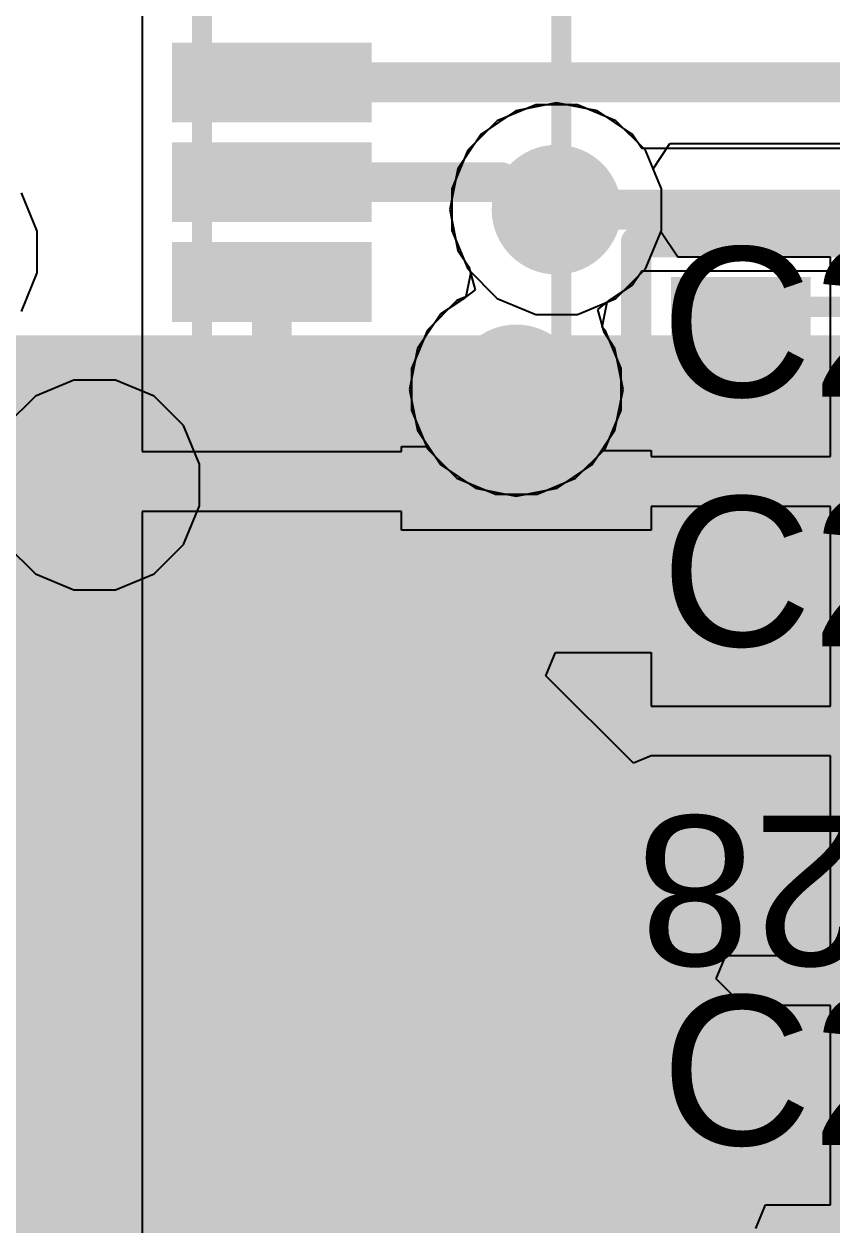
# Model space of a CAD drawing. Header units: inches. Extents: x 0.3 to 52.1, y -1.7 to 36.7.
# Drawn here: x 6.96 to 11.01, y 11.62 to 17.64 of the extents above; entities that cross this region are included whole.
import ezdxf

# ---------------------------------------------------------------- set-up
doc = ezdxf.new("R2010")
doc.units = ezdxf.units.IN
for name, color, linetype in [('Bottom Layer', 5, 'Continuous'), ('Bottom Overlay', 54, 'Continuous'), ('Internal1', 16, 'Continuous'), ('Internal2', 76, 'Continuous'), ('Top Assembly', 216, 'Continuous'), ('Top Component Outline', 6, 'Continuous'), ('Top Layer', 1, 'Continuous'), ('Top Overlay', 2, 'Continuous'), ('Top Paste', 8, 'Continuous'), ('Top Solder', 216, 'Continuous'), ('Via Holes', 16, 'Continuous')]:
    doc.layers.add(name, color=color, linetype=linetype)
doc.styles.add('Arial', font='', dxfattribs={"height": 0.2})
doc.styles.get('Arial').set_extended_font_data('Arial')

# ---------------------------------------------------------------- blocks, each defined once
blk = doc.blocks.new('F34G1A7Q1E8C24_115')
at = {"layer": 'Top Layer'}
for points in [[(0.09999980000000007, 1.97499859), (0.09999979999999992, 2.87499933), (0.3999991999999999, 2.87499933), (0.3999992, 1.97499859)], [(0.60000134, 1.97499859), (0.6000013399999998, 2.87499933), (0.90000074, 2.87499933), (0.90000074, 1.97499859)], [(1.10000034, 1.97499859), (1.10000034, 2.87499933), (1.39999974, 2.87499933), (1.39999974, 1.97499859)], [(1.59999934, 1.97499859), (1.59999934, 2.87499933), (1.89999874, 2.87499933), (1.89999874, 1.97499859)], [(2.10000088, 1.97499859), (2.10000088, 2.87499933), (2.40000028, 2.87499933), (2.40000028, 1.97499859)], [(2.59999988, 1.97499859), (2.59999988, 2.87499933), (2.89999928, 2.87499933), (2.89999928, 1.97499859)], [(3.10000142, 1.97499859), (3.10000142, 2.87499933), (3.40000082, 2.87499933), (3.40000082, 1.97499859)], [(3.60000042, 1.97499859), (3.60000042, 2.87499933), (3.89999982, 2.87499933), (3.89999982, 1.97499859)], [(4.099999420000001, 1.97499859), (4.099999420000001, 2.87499933), (4.39999882, 2.87499933), (4.39999882, 1.97499859)], [(4.60000096, 1.97499859), (4.60000096, 2.87499933), (4.90000036, 2.87499933), (4.90000036, 1.97499859)], [(5.09999996, 1.97499859), (5.09999996, 2.87499933), (5.39999936, 2.87499933), (5.39999936, 1.97499859)], [(5.600001499999999, 1.97499859), (5.600001499999999, 2.87499933), (5.900000899999999, 2.87499933), (5.900000899999999, 1.97499859)]]:
    blk.add_hatch(color=1, dxfattribs=at).paths.add_polyline_path(points)
at = {"layer": 'Top Paste'}
for points in [[(0.09999980000000007, 1.97499859), (0.09999979999999992, 2.87499933), (0.3999991999999999, 2.87499933), (0.3999992, 1.97499859)], [(0.60000134, 1.97499859), (0.6000013399999998, 2.87499933), (0.90000074, 2.87499933), (0.90000074, 1.97499859)], [(1.10000034, 1.97499859), (1.10000034, 2.87499933), (1.39999974, 2.87499933), (1.39999974, 1.97499859)], [(1.59999934, 1.97499859), (1.59999934, 2.87499933), (1.89999874, 2.87499933), (1.89999874, 1.97499859)], [(2.10000088, 1.97499859), (2.10000088, 2.87499933), (2.40000028, 2.87499933), (2.40000028, 1.97499859)], [(2.59999988, 1.97499859), (2.59999988, 2.87499933), (2.89999928, 2.87499933), (2.89999928, 1.97499859)], [(3.10000142, 1.97499859), (3.10000142, 2.87499933), (3.40000082, 2.87499933), (3.40000082, 1.97499859)], [(3.60000042, 1.97499859), (3.60000042, 2.87499933), (3.89999982, 2.87499933), (3.89999982, 1.97499859)], [(4.099999420000001, 1.97499859), (4.099999420000001, 2.87499933), (4.39999882, 2.87499933), (4.39999882, 1.97499859)], [(4.60000096, 1.97499859), (4.60000096, 2.87499933), (4.90000036, 2.87499933), (4.90000036, 1.97499859)], [(5.09999996, 1.97499859), (5.09999996, 2.87499933), (5.39999936, 2.87499933), (5.39999936, 1.97499859)], [(5.600001499999999, 1.97499859), (5.600001499999999, 2.87499933), (5.900000899999999, 2.87499933), (5.900000899999999, 1.97499859)]]:
    blk.add_hatch(color=8, dxfattribs=at).paths.add_polyline_path(points)
at = {"layer": 'Top Solder'}
for points in [[(0.04999990000000007, 1.92499869), (0.04999989999999992, 2.92499923), (0.4499990999999999, 2.92499923), (0.4499991, 1.92499869)], [(0.5500014400000001, 1.92499869), (0.55000144, 2.92499923), (0.95000064, 2.92499923), (0.95000064, 1.92499869)], [(1.05000044, 1.92499869), (1.05000044, 2.92499923), (1.44999964, 2.92499923), (1.44999964, 1.92499869)], [(1.54999944, 1.92499869), (1.54999944, 2.92499923), (1.94999864, 2.92499923), (1.94999864, 1.92499869)], [(2.05000098, 1.92499869), (2.05000098, 2.92499923), (2.45000018, 2.92499923), (2.45000018, 1.92499869)], [(2.54999998, 1.92499869), (2.54999998, 2.92499923), (2.94999918, 2.92499923), (2.94999918, 1.92499869)], [(3.05000152, 1.92499869), (3.05000152, 2.92499923), (3.45000072, 2.92499923), (3.45000072, 1.92499869)], [(3.55000052, 1.92499869), (3.55000052, 2.92499923), (3.94999972, 2.92499923), (3.94999972, 1.92499869)], [(4.04999952, 1.92499869), (4.04999952, 2.92499923), (4.44999872, 2.92499923), (4.44999872, 1.92499869)], [(4.55000106, 1.92499869), (4.55000106, 2.92499923), (4.950000259999999, 2.92499923), (4.950000259999999, 1.92499869)], [(5.050000059999999, 1.92499869), (5.050000059999999, 2.92499923), (5.44999926, 2.92499923), (5.44999926, 1.92499869)], [(5.5500016, 1.92499869), (5.5500016, 2.92499923), (5.9500008, 2.92499923), (5.9500008, 1.92499869)]]:
    blk.add_hatch(color=216, dxfattribs=at).paths.add_polyline_path(points)
at = {"layer": 'Top Assembly'}
blk.add_lwpolyline([(9.44999888, 3.87500114, 0.0999998, 0.0999998, 0), (-9.44999888, 3.87500114, 0.0999998, 0.0999998, 0)], format="xyseb", dxfattribs=at)
at = {"layer": 'Top Component Outline'}
blk.add_lwpolyline([(8.04999914, 2.07499966, 0.0999998, 0.0999998, 0), (-8.04999914, 2.07499966, 0.0999998, 0.0999998, 0)], format="xyseb", dxfattribs=at)
blk = doc.blocks.new('0402_CAP_REFLOW_141')
at = {"layer": 'Top Layer'}
for points in [[(-0.7499985, 0.2999994), (-0.2499995, 0.2999994), (-0.2499995, -0.2999994), (-0.7499985, -0.2999994)], [(0.2499995, 0.2999994), (0.7499985, 0.2999994), (0.7499985, -0.2999994), (0.2499995, -0.2999994)]]:
    blk.add_hatch(color=1, dxfattribs=at).paths.add_polyline_path(points)
at = {"layer": 'Top Paste'}
for points in [[(-0.71999856, 0.26999946), (-0.27999944, 0.26999946), (-0.27999944, -0.26999946), (-0.71999856, -0.26999946)], [(0.27999944, 0.26999946), (0.71999856, 0.26999946), (0.71999856, -0.26999946), (0.27999944, -0.26999946)]]:
    blk.add_hatch(color=8, dxfattribs=at).paths.add_polyline_path(points)
at = {"layer": 'Top Solder'}
for points in [[(-0.8499983, 0.3999992), (-0.1499997, 0.3999992), (-0.1499997, -0.3999992), (-0.8499983, -0.3999992)], [(0.1499997, 0.3999992), (0.8499983, 0.3999992), (0.8499983, -0.3999992), (0.1499997, -0.3999992)]]:
    blk.add_hatch(color=216, dxfattribs=at).paths.add_polyline_path(points)
at = {"layer": 'Top Assembly'}
for points in [[(-1.02499668, -0.57499758, 0.1499997, 0.1499997, 0), (-1.02499668, 0.57499758, 0.1499997, 0.1499997, 0)], [(-1.02499668, 0.57499758, 0.1499997, 0.1499997, 0), (1.02499668, 0.57499758, 0.1499997, 0.1499997, 0)], [(1.02499668, -0.57499758, 0.1499997, 0.1499997, 0), (1.02499668, 0.57499758, 0.1499997, 0.1499997, 0)], [(-1.02499668, -0.57499758, 0.1499997, 0.1499997, 0), (1.02499668, -0.57499758, 0.1499997, 0.1499997, 0)]]:
    blk.add_lwpolyline(points, format="xyseb", dxfattribs=at)
for points in [[(-1.06249724, 0.57499758, 0.07499858, 0.07499858, 1), (-0.9874961199999999, 0.57499758, 0.07499858, 0.07499858, 1)], [(-1.06249724, 0.57499758, 0.07499858, 0.07499858, 1), (-0.9874961199999999, 0.57499758, 0.07499858, 0.07499858, 1)], [(0.9874961199999999, 0.57499758, 0.07499858, 0.07499858, 1), (1.06249724, 0.57499758, 0.07499858, 0.07499858, 1)], [(0.9874961199999999, 0.57499758, 0.07499858, 0.07499858, 1), (1.06249724, 0.57499758, 0.07499858, 0.07499858, 1)], [(-1.06249724, -0.57499758, 0.07499858, 0.07499858, 1), (-0.9874961199999999, -0.57499758, 0.07499858, 0.07499858, 1)], [(-1.06249724, -0.57499758, 0.07499858, 0.07499858, 1), (-0.9874961199999999, -0.57499758, 0.07499858, 0.07499858, 1)], [(0.9874961199999999, -0.57499758, 0.07499858, 0.07499858, 1), (1.06249724, -0.57499758, 0.07499858, 0.07499858, 1)], [(0.9874961199999999, -0.57499758, 0.07499858, 0.07499858, 1), (1.06249724, -0.57499758, 0.07499858, 0.07499858, 1)]]:
    blk.add_lwpolyline(points, format="xyseb", close=True, dxfattribs=at)
at = {"layer": 'Top Component Outline'}
for points in [[(-0.4998465999999999, 0.25017984, 0.1016, 0.1016, 0), (0.50022252, 0.25017984, 0.1016, 0.1016, 0)], [(-0.4998465999999999, -0.24985472, 0.1016, 0.1016, 0), (-0.4998465999999999, 0.25017984, 0.1016, 0.1016, 0)], [(0.50022252, -0.24985472, 0.1016, 0.1016, 0), (0.50022252, 0.25017984, 0.1016, 0.1016, 0)], [(-0.4998465999999999, -0.24985472, 0.1016, 0.1016, 0), (0.50022252, -0.24985472, 0.1016, 0.1016, 0)]]:
    blk.add_lwpolyline(points, format="xyseb", dxfattribs=at)
for points in [[(-0.5252466, 0.25017984, 0.0508, 0.0508, 1), (-0.4744466, 0.25017984, 0.0508, 0.0508, 1)], [(-0.5252466, 0.25017984, 0.0508, 0.0508, 1), (-0.4744466, 0.25017984, 0.0508, 0.0508, 1)], [(0.47482252, 0.25017984, 0.0508, 0.0508, 1), (0.52562252, 0.25017984, 0.0508, 0.0508, 1)], [(0.47482252, 0.25017984, 0.0508, 0.0508, 1), (0.52562252, 0.25017984, 0.0508, 0.0508, 1)], [(-0.5252466, -0.24985472, 0.0508, 0.0508, 1), (-0.4744466, -0.24985472, 0.0508, 0.0508, 1)], [(-0.5252466, -0.24985472, 0.0508, 0.0508, 1), (-0.4744466, -0.24985472, 0.0508, 0.0508, 1)], [(0.47482252, -0.24985472, 0.0508, 0.0508, 1), (0.52562252, -0.24985472, 0.0508, 0.0508, 1)], [(0.47482252, -0.24985472, 0.0508, 0.0508, 1), (0.52562252, -0.24985472, 0.0508, 0.0508, 1)]]:
    blk.add_lwpolyline(points, format="xyseb", close=True, dxfattribs=at)
at = {"layer": 'Top Overlay'}
for points in [[(-1.02499668, -0.57499758, 0.1524, 0.1524, 0), (-1.02499668, 0.57499758, 0.1524, 0.1524, 0)], [(-1.02499668, 0.57499758, 0.1524, 0.1524, 0), (1.02499668, 0.57499758, 0.1524, 0.1524, 0)], [(1.02499668, -0.57499758, 0.1524, 0.1524, 0), (1.02499668, 0.57499758, 0.1524, 0.1524, 0)], [(-1.02499668, -0.57499758, 0.1524, 0.1524, 0), (1.02499668, -0.57499758, 0.1524, 0.1524, 0)]]:
    blk.add_lwpolyline(points, format="xyseb", dxfattribs=at)
for points in [[(-1.06309668, 0.57499758, 0.0762, 0.0762, 1), (-0.9868966799999999, 0.57499758, 0.0762, 0.0762, 1)], [(-1.06309668, 0.57499758, 0.0762, 0.0762, 1), (-0.9868966799999999, 0.57499758, 0.0762, 0.0762, 1)], [(0.9868966799999999, 0.57499758, 0.0762, 0.0762, 1), (1.06309668, 0.57499758, 0.0762, 0.0762, 1)], [(0.9868966799999999, 0.57499758, 0.0762, 0.0762, 1), (1.06309668, 0.57499758, 0.0762, 0.0762, 1)], [(-1.06309668, -0.57499758, 0.0762, 0.0762, 1), (-0.9868966799999999, -0.57499758, 0.0762, 0.0762, 1)], [(-1.06309668, -0.57499758, 0.0762, 0.0762, 1), (-0.9868966799999999, -0.57499758, 0.0762, 0.0762, 1)], [(0.9868966799999999, -0.57499758, 0.0762, 0.0762, 1), (1.06309668, -0.57499758, 0.0762, 0.0762, 1)], [(0.9868966799999999, -0.57499758, 0.0762, 0.0762, 1), (1.06309668, -0.57499758, 0.0762, 0.0762, 1)]]:
    blk.add_lwpolyline(points, format="xyseb", close=True, dxfattribs=at)
at = {"layer": 'Top Assembly', "style": 'Arial'}
blk.add_text('C29', height=0.75000104, rotation=360, dxfattribs=at).set_placement((-0.90000074, -0.1999996))
blk = doc.blocks.new('0402_CAP_REFLOW_142')
at = {"layer": 'Top Layer'}
for points in [[(-0.7499985, 0.2999994), (-0.2499995, 0.2999994), (-0.2499995, -0.2999994), (-0.7499985, -0.2999994)], [(0.2499995, 0.2999994), (0.7499985, 0.2999994), (0.7499985, -0.2999994), (0.2499995, -0.2999994)]]:
    blk.add_hatch(color=1, dxfattribs=at).paths.add_polyline_path(points)
at = {"layer": 'Top Paste'}
for points in [[(-0.71999856, 0.26999946), (-0.27999944, 0.26999946), (-0.27999944, -0.26999946), (-0.71999856, -0.26999946)], [(0.27999944, 0.26999946), (0.71999856, 0.26999946), (0.71999856, -0.26999946), (0.27999944, -0.26999946)]]:
    blk.add_hatch(color=8, dxfattribs=at).paths.add_polyline_path(points)
at = {"layer": 'Top Solder'}
for points in [[(-0.8499983, 0.3999992), (-0.1499997, 0.3999992), (-0.1499997, -0.3999992), (-0.8499983, -0.3999992)], [(0.1499997, 0.3999992), (0.8499983, 0.3999992), (0.8499983, -0.3999992), (0.1499997, -0.3999992)]]:
    blk.add_hatch(color=216, dxfattribs=at).paths.add_polyline_path(points)
at = {"layer": 'Top Assembly'}
for points in [[(1.02499668, 0.57499758, 0.1499997, 0.1499997, 0), (-1.02499668, 0.57499758, 0.1499997, 0.1499997, 0)], [(-1.02499668, 0.57499758, 0.1499997, 0.1499997, 0), (-1.02499668, -0.57499758, 0.1499997, 0.1499997, 0)], [(1.02499668, 0.57499758, 0.1499997, 0.1499997, 0), (1.02499668, -0.57499758, 0.1499997, 0.1499997, 0)], [(1.02499668, -0.57499758, 0.1499997, 0.1499997, 0), (-1.02499668, -0.57499758, 0.1499997, 0.1499997, 0)]]:
    blk.add_lwpolyline(points, format="xyseb", dxfattribs=at)
for points in [[(-1.06249724, 0.57499758, 0.07499858, 0.07499858, 1), (-0.9874961199999999, 0.57499758, 0.07499858, 0.07499858, 1)], [(-1.06249724, 0.57499758, 0.07499858, 0.07499858, 1), (-0.9874961199999999, 0.57499758, 0.07499858, 0.07499858, 1)], [(0.9874961199999999, 0.57499758, 0.07499858, 0.07499858, 1), (1.06249724, 0.57499758, 0.07499858, 0.07499858, 1)], [(0.9874961199999999, 0.57499758, 0.07499858, 0.07499858, 1), (1.06249724, 0.57499758, 0.07499858, 0.07499858, 1)], [(-1.06249724, -0.57499758, 0.07499858, 0.07499858, 1), (-0.9874961199999999, -0.57499758, 0.07499858, 0.07499858, 1)], [(-1.06249724, -0.57499758, 0.07499858, 0.07499858, 1), (-0.9874961199999999, -0.57499758, 0.07499858, 0.07499858, 1)], [(0.9874961199999999, -0.57499758, 0.07499858, 0.07499858, 1), (1.06249724, -0.57499758, 0.07499858, 0.07499858, 1)], [(0.9874961199999999, -0.57499758, 0.07499858, 0.07499858, 1), (1.06249724, -0.57499758, 0.07499858, 0.07499858, 1)]]:
    blk.add_lwpolyline(points, format="xyseb", close=True, dxfattribs=at)
at = {"layer": 'Top Component Outline'}
for points in [[(-0.4998465999999999, 0.25017984, 0.1016, 0.1016, 0), (-0.4998465999999999, -0.24985472, 0.1016, 0.1016, 0)], [(0.50022252, 0.25017984, 0.1016, 0.1016, 0), (-0.4998465999999999, 0.25017984, 0.1016, 0.1016, 0)], [(0.50022252, 0.25017984, 0.1016, 0.1016, 0), (0.50022252, -0.24985472, 0.1016, 0.1016, 0)], [(0.50022252, -0.24985472, 0.1016, 0.1016, 0), (-0.4998465999999999, -0.24985472, 0.1016, 0.1016, 0)]]:
    blk.add_lwpolyline(points, format="xyseb", dxfattribs=at)
for points in [[(-0.5252466, 0.25017984, 0.0508, 0.0508, 1), (-0.4744466, 0.25017984, 0.0508, 0.0508, 1)], [(-0.5252466, 0.25017984, 0.0508, 0.0508, 1), (-0.4744466, 0.25017984, 0.0508, 0.0508, 1)], [(0.47482252, 0.25017984, 0.0508, 0.0508, 1), (0.52562252, 0.25017984, 0.0508, 0.0508, 1)], [(0.47482252, 0.25017984, 0.0508, 0.0508, 1), (0.52562252, 0.25017984, 0.0508, 0.0508, 1)], [(-0.5252466, -0.24985472, 0.0508, 0.0508, 1), (-0.4744466, -0.24985472, 0.0508, 0.0508, 1)], [(-0.5252466, -0.24985472, 0.0508, 0.0508, 1), (-0.4744466, -0.24985472, 0.0508, 0.0508, 1)], [(0.47482252, -0.24985472, 0.0508, 0.0508, 1), (0.52562252, -0.24985472, 0.0508, 0.0508, 1)], [(0.47482252, -0.24985472, 0.0508, 0.0508, 1), (0.52562252, -0.24985472, 0.0508, 0.0508, 1)]]:
    blk.add_lwpolyline(points, format="xyseb", close=True, dxfattribs=at)
at = {"layer": 'Top Overlay'}
for points in [[(1.02499668, 0.57499758, 0.1524, 0.1524, 0), (-1.02499668, 0.57499758, 0.1524, 0.1524, 0)], [(-1.02499668, 0.57499758, 0.1524, 0.1524, 0), (-1.02499668, -0.57499758, 0.1524, 0.1524, 0)], [(1.02499668, 0.57499758, 0.1524, 0.1524, 0), (1.02499668, -0.57499758, 0.1524, 0.1524, 0)], [(1.02499668, -0.57499758, 0.1524, 0.1524, 0), (-1.02499668, -0.57499758, 0.1524, 0.1524, 0)]]:
    blk.add_lwpolyline(points, format="xyseb", dxfattribs=at)
for points in [[(-1.06309668, 0.57499758, 0.0762, 0.0762, 1), (-0.9868966799999999, 0.57499758, 0.0762, 0.0762, 1)], [(-1.06309668, 0.57499758, 0.0762, 0.0762, 1), (-0.9868966799999999, 0.57499758, 0.0762, 0.0762, 1)], [(0.9868966799999999, 0.57499758, 0.0762, 0.0762, 1), (1.06309668, 0.57499758, 0.0762, 0.0762, 1)], [(0.9868966799999999, 0.57499758, 0.0762, 0.0762, 1), (1.06309668, 0.57499758, 0.0762, 0.0762, 1)], [(-1.06309668, -0.57499758, 0.0762, 0.0762, 1), (-0.9868966799999999, -0.57499758, 0.0762, 0.0762, 1)], [(-1.06309668, -0.57499758, 0.0762, 0.0762, 1), (-0.9868966799999999, -0.57499758, 0.0762, 0.0762, 1)], [(0.9868966799999999, -0.57499758, 0.0762, 0.0762, 1), (1.06309668, -0.57499758, 0.0762, 0.0762, 1)], [(0.9868966799999999, -0.57499758, 0.0762, 0.0762, 1), (1.06309668, -0.57499758, 0.0762, 0.0762, 1)]]:
    blk.add_lwpolyline(points, format="xyseb", close=True, dxfattribs=at)
at = {"layer": 'Top Assembly', "style": 'Arial'}
blk.add_text('C28', height=0.75000104, dxfattribs=at).set_placement((-0.90000074, -0.1999996))
blk = doc.blocks.new('0402_CAP_REFLOW_144')
at = {"layer": 'Top Layer'}
for points in [[(-0.7499985, 0.2999994), (-0.2499995, 0.2999994), (-0.2499995, -0.2999994), (-0.7499985, -0.2999994)], [(0.2499995, 0.2999994), (0.7499985, 0.2999994), (0.7499985, -0.2999994), (0.2499995, -0.2999994)]]:
    blk.add_hatch(color=1, dxfattribs=at).paths.add_polyline_path(points)
at = {"layer": 'Top Paste'}
for points in [[(-0.71999856, 0.26999946), (-0.27999944, 0.26999946), (-0.27999944, -0.26999946), (-0.71999856, -0.26999946)], [(0.27999944, 0.26999946), (0.71999856, 0.26999946), (0.71999856, -0.26999946), (0.27999944, -0.26999946)]]:
    blk.add_hatch(color=8, dxfattribs=at).paths.add_polyline_path(points)
at = {"layer": 'Top Solder'}
for points in [[(-0.8499983, 0.3999992), (-0.1499997, 0.3999992), (-0.1499997, -0.3999992), (-0.8499983, -0.3999992)], [(0.1499997, 0.3999992), (0.8499983, 0.3999992), (0.8499983, -0.3999992), (0.1499997, -0.3999992)]]:
    blk.add_hatch(color=216, dxfattribs=at).paths.add_polyline_path(points)
at = {"layer": 'Top Assembly'}
for points in [[(-1.02499668, 0.57499758, 0.1499997, 0.1499997, 0), (1.02499668, 0.57499758, 0.1499997, 0.1499997, 0)], [(-1.02499668, -0.57499758, 0.1499997, 0.1499997, 0), (-1.02499668, 0.57499758, 0.1499997, 0.1499997, 0)], [(1.02499668, -0.57499758, 0.1499997, 0.1499997, 0), (1.02499668, 0.57499758, 0.1499997, 0.1499997, 0)], [(-1.02499668, -0.57499758, 0.1499997, 0.1499997, 0), (1.02499668, -0.57499758, 0.1499997, 0.1499997, 0)]]:
    blk.add_lwpolyline(points, format="xyseb", dxfattribs=at)
for points in [[(-1.06249724, 0.57499758, 0.07499858, 0.07499858, 1), (-0.9874961199999999, 0.57499758, 0.07499858, 0.07499858, 1)], [(-1.06249724, 0.57499758, 0.07499858, 0.07499858, 1), (-0.9874961199999999, 0.57499758, 0.07499858, 0.07499858, 1)], [(0.9874961199999999, 0.57499758, 0.07499858, 0.07499858, 1), (1.06249724, 0.57499758, 0.07499858, 0.07499858, 1)], [(0.9874961199999999, 0.57499758, 0.07499858, 0.07499858, 1), (1.06249724, 0.57499758, 0.07499858, 0.07499858, 1)], [(-1.06249724, -0.57499758, 0.07499858, 0.07499858, 1), (-0.9874961199999999, -0.57499758, 0.07499858, 0.07499858, 1)], [(-1.06249724, -0.57499758, 0.07499858, 0.07499858, 1), (-0.9874961199999999, -0.57499758, 0.07499858, 0.07499858, 1)], [(0.9874961199999999, -0.57499758, 0.07499858, 0.07499858, 1), (1.06249724, -0.57499758, 0.07499858, 0.07499858, 1)], [(0.9874961199999999, -0.57499758, 0.07499858, 0.07499858, 1), (1.06249724, -0.57499758, 0.07499858, 0.07499858, 1)]]:
    blk.add_lwpolyline(points, format="xyseb", close=True, dxfattribs=at)
at = {"layer": 'Top Component Outline'}
for points in [[(-0.4998465999999999, -0.24985472, 0.1016, 0.1016, 0), (-0.4998465999999999, 0.25017984, 0.1016, 0.1016, 0)], [(-0.4998465999999999, 0.25017984, 0.1016, 0.1016, 0), (0.50022252, 0.25017984, 0.1016, 0.1016, 0)], [(0.50022252, -0.24985472, 0.1016, 0.1016, 0), (0.50022252, 0.25017984, 0.1016, 0.1016, 0)], [(-0.4998465999999999, -0.24985472, 0.1016, 0.1016, 0), (0.50022252, -0.24985472, 0.1016, 0.1016, 0)]]:
    blk.add_lwpolyline(points, format="xyseb", dxfattribs=at)
for points in [[(-0.5252466, 0.25017984, 0.0508, 0.0508, 1), (-0.4744466, 0.25017984, 0.0508, 0.0508, 1)], [(-0.5252466, 0.25017984, 0.0508, 0.0508, 1), (-0.4744466, 0.25017984, 0.0508, 0.0508, 1)], [(0.47482252, 0.25017984, 0.0508, 0.0508, 1), (0.52562252, 0.25017984, 0.0508, 0.0508, 1)], [(0.47482252, 0.25017984, 0.0508, 0.0508, 1), (0.52562252, 0.25017984, 0.0508, 0.0508, 1)], [(-0.5252466, -0.24985472, 0.0508, 0.0508, 1), (-0.4744466, -0.24985472, 0.0508, 0.0508, 1)], [(-0.5252466, -0.24985472, 0.0508, 0.0508, 1), (-0.4744466, -0.24985472, 0.0508, 0.0508, 1)], [(0.47482252, -0.24985472, 0.0508, 0.0508, 1), (0.52562252, -0.24985472, 0.0508, 0.0508, 1)], [(0.47482252, -0.24985472, 0.0508, 0.0508, 1), (0.52562252, -0.24985472, 0.0508, 0.0508, 1)]]:
    blk.add_lwpolyline(points, format="xyseb", close=True, dxfattribs=at)
at = {"layer": 'Top Overlay'}
for points in [[(-1.02499668, 0.57499758, 0.1524, 0.1524, 0), (1.02499668, 0.57499758, 0.1524, 0.1524, 0)], [(-1.02499668, -0.57499758, 0.1524, 0.1524, 0), (-1.02499668, 0.57499758, 0.1524, 0.1524, 0)], [(1.02499668, -0.57499758, 0.1524, 0.1524, 0), (1.02499668, 0.57499758, 0.1524, 0.1524, 0)], [(-1.02499668, -0.57499758, 0.1524, 0.1524, 0), (1.02499668, -0.57499758, 0.1524, 0.1524, 0)]]:
    blk.add_lwpolyline(points, format="xyseb", dxfattribs=at)
for points in [[(-1.06309668, 0.57499758, 0.0762, 0.0762, 1), (-0.9868966799999999, 0.57499758, 0.0762, 0.0762, 1)], [(-1.06309668, 0.57499758, 0.0762, 0.0762, 1), (-0.9868966799999999, 0.57499758, 0.0762, 0.0762, 1)], [(0.9868966799999999, 0.57499758, 0.0762, 0.0762, 1), (1.06309668, 0.57499758, 0.0762, 0.0762, 1)], [(0.9868966799999999, 0.57499758, 0.0762, 0.0762, 1), (1.06309668, 0.57499758, 0.0762, 0.0762, 1)], [(-1.06309668, -0.57499758, 0.0762, 0.0762, 1), (-0.9868966799999999, -0.57499758, 0.0762, 0.0762, 1)], [(-1.06309668, -0.57499758, 0.0762, 0.0762, 1), (-0.9868966799999999, -0.57499758, 0.0762, 0.0762, 1)], [(0.9868966799999999, -0.57499758, 0.0762, 0.0762, 1), (1.06309668, -0.57499758, 0.0762, 0.0762, 1)], [(0.9868966799999999, -0.57499758, 0.0762, 0.0762, 1), (1.06309668, -0.57499758, 0.0762, 0.0762, 1)]]:
    blk.add_lwpolyline(points, format="xyseb", close=True, dxfattribs=at)
at = {"layer": 'Top Assembly', "style": 'Arial'}
blk.add_text('C26', height=0.75000104, rotation=360, dxfattribs=at).set_placement((-0.90000074, -0.1999996))
blk = doc.blocks.new('0402_CAP_REFLOW_145')
at = {"layer": 'Top Layer'}
for points in [[(-0.7499985, 0.2999994), (-0.2499995, 0.2999994), (-0.2499995, -0.2999994), (-0.7499985, -0.2999994)], [(0.2499995, 0.2999994), (0.7499985, 0.2999994), (0.7499985, -0.2999994), (0.2499995, -0.2999994)]]:
    blk.add_hatch(color=1, dxfattribs=at).paths.add_polyline_path(points)
at = {"layer": 'Top Paste'}
for points in [[(-0.71999856, 0.26999946), (-0.27999944, 0.26999946), (-0.27999944, -0.26999946), (-0.71999856, -0.26999946)], [(0.27999944, 0.26999946), (0.71999856, 0.26999946), (0.71999856, -0.26999946), (0.27999944, -0.26999946)]]:
    blk.add_hatch(color=8, dxfattribs=at).paths.add_polyline_path(points)
at = {"layer": 'Top Solder'}
for points in [[(-0.8499983, 0.3999992), (-0.1499997, 0.3999992), (-0.1499997, -0.3999992), (-0.8499983, -0.3999992)], [(0.1499997, 0.3999992), (0.8499983, 0.3999992), (0.8499983, -0.3999992), (0.1499997, -0.3999992)]]:
    blk.add_hatch(color=216, dxfattribs=at).paths.add_polyline_path(points)
at = {"layer": 'Top Assembly'}
for points in [[(-1.02499668, 0.57499758, 0.1499997, 0.1499997, 0), (1.02499668, 0.57499758, 0.1499997, 0.1499997, 0)], [(-1.02499668, -0.57499758, 0.1499997, 0.1499997, 0), (-1.02499668, 0.57499758, 0.1499997, 0.1499997, 0)], [(1.02499668, -0.57499758, 0.1499997, 0.1499997, 0), (1.02499668, 0.57499758, 0.1499997, 0.1499997, 0)], [(-1.02499668, -0.57499758, 0.1499997, 0.1499997, 0), (1.02499668, -0.57499758, 0.1499997, 0.1499997, 0)]]:
    blk.add_lwpolyline(points, format="xyseb", dxfattribs=at)
for points in [[(-1.06249724, 0.57499758, 0.07499858, 0.07499858, 1), (-0.9874961199999999, 0.57499758, 0.07499858, 0.07499858, 1)], [(-1.06249724, 0.57499758, 0.07499858, 0.07499858, 1), (-0.9874961199999999, 0.57499758, 0.07499858, 0.07499858, 1)], [(0.9874961199999999, 0.57499758, 0.07499858, 0.07499858, 1), (1.06249724, 0.57499758, 0.07499858, 0.07499858, 1)], [(0.9874961199999999, 0.57499758, 0.07499858, 0.07499858, 1), (1.06249724, 0.57499758, 0.07499858, 0.07499858, 1)], [(-1.06249724, -0.57499758, 0.07499858, 0.07499858, 1), (-0.9874961199999999, -0.57499758, 0.07499858, 0.07499858, 1)], [(-1.06249724, -0.57499758, 0.07499858, 0.07499858, 1), (-0.9874961199999999, -0.57499758, 0.07499858, 0.07499858, 1)], [(0.9874961199999999, -0.57499758, 0.07499858, 0.07499858, 1), (1.06249724, -0.57499758, 0.07499858, 0.07499858, 1)], [(0.9874961199999999, -0.57499758, 0.07499858, 0.07499858, 1), (1.06249724, -0.57499758, 0.07499858, 0.07499858, 1)]]:
    blk.add_lwpolyline(points, format="xyseb", close=True, dxfattribs=at)
at = {"layer": 'Top Component Outline'}
for points in [[(-0.4998465999999999, -0.24985472, 0.1016, 0.1016, 0), (-0.4998465999999999, 0.25017984, 0.1016, 0.1016, 0)], [(-0.4998465999999999, 0.25017984, 0.1016, 0.1016, 0), (0.50022252, 0.25017984, 0.1016, 0.1016, 0)], [(0.50022252, -0.24985472, 0.1016, 0.1016, 0), (0.50022252, 0.25017984, 0.1016, 0.1016, 0)], [(-0.4998465999999999, -0.24985472, 0.1016, 0.1016, 0), (0.50022252, -0.24985472, 0.1016, 0.1016, 0)]]:
    blk.add_lwpolyline(points, format="xyseb", dxfattribs=at)
for points in [[(-0.5252466, 0.25017984, 0.0508, 0.0508, 1), (-0.4744466, 0.25017984, 0.0508, 0.0508, 1)], [(-0.5252466, 0.25017984, 0.0508, 0.0508, 1), (-0.4744466, 0.25017984, 0.0508, 0.0508, 1)], [(0.47482252, 0.25017984, 0.0508, 0.0508, 1), (0.52562252, 0.25017984, 0.0508, 0.0508, 1)], [(0.47482252, 0.25017984, 0.0508, 0.0508, 1), (0.52562252, 0.25017984, 0.0508, 0.0508, 1)], [(-0.5252466, -0.24985472, 0.0508, 0.0508, 1), (-0.4744466, -0.24985472, 0.0508, 0.0508, 1)], [(-0.5252466, -0.24985472, 0.0508, 0.0508, 1), (-0.4744466, -0.24985472, 0.0508, 0.0508, 1)], [(0.47482252, -0.24985472, 0.0508, 0.0508, 1), (0.52562252, -0.24985472, 0.0508, 0.0508, 1)], [(0.47482252, -0.24985472, 0.0508, 0.0508, 1), (0.52562252, -0.24985472, 0.0508, 0.0508, 1)]]:
    blk.add_lwpolyline(points, format="xyseb", close=True, dxfattribs=at)
at = {"layer": 'Top Overlay'}
for points in [[(-1.02499668, 0.57499758, 0.1524, 0.1524, 0), (1.02499668, 0.57499758, 0.1524, 0.1524, 0)], [(-1.02499668, -0.57499758, 0.1524, 0.1524, 0), (-1.02499668, 0.57499758, 0.1524, 0.1524, 0)], [(1.02499668, -0.57499758, 0.1524, 0.1524, 0), (1.02499668, 0.57499758, 0.1524, 0.1524, 0)], [(-1.02499668, -0.57499758, 0.1524, 0.1524, 0), (1.02499668, -0.57499758, 0.1524, 0.1524, 0)]]:
    blk.add_lwpolyline(points, format="xyseb", dxfattribs=at)
for points in [[(-1.06309668, 0.57499758, 0.0762, 0.0762, 1), (-0.9868966799999999, 0.57499758, 0.0762, 0.0762, 1)], [(-1.06309668, 0.57499758, 0.0762, 0.0762, 1), (-0.9868966799999999, 0.57499758, 0.0762, 0.0762, 1)], [(0.9868966799999999, 0.57499758, 0.0762, 0.0762, 1), (1.06309668, 0.57499758, 0.0762, 0.0762, 1)], [(0.9868966799999999, 0.57499758, 0.0762, 0.0762, 1), (1.06309668, 0.57499758, 0.0762, 0.0762, 1)], [(-1.06309668, -0.57499758, 0.0762, 0.0762, 1), (-0.9868966799999999, -0.57499758, 0.0762, 0.0762, 1)], [(-1.06309668, -0.57499758, 0.0762, 0.0762, 1), (-0.9868966799999999, -0.57499758, 0.0762, 0.0762, 1)], [(0.9868966799999999, -0.57499758, 0.0762, 0.0762, 1), (1.06309668, -0.57499758, 0.0762, 0.0762, 1)], [(0.9868966799999999, -0.57499758, 0.0762, 0.0762, 1), (1.06309668, -0.57499758, 0.0762, 0.0762, 1)]]:
    blk.add_lwpolyline(points, format="xyseb", close=True, dxfattribs=at)
at = {"layer": 'Top Assembly', "style": 'Arial'}
blk.add_text('C25', height=0.75000104, rotation=360, dxfattribs=at).set_placement((-0.90000074, -0.1999996))

msp = doc.modelspace()

# ---------------------------------------------------------------- hatches: boundary and pattern name
at = {"layer": 'Bottom Layer'}
h = msp.add_hatch(color=5, dxfattribs=at)
edge = h.paths.add_edge_path()
edge.add_arc((9.62678034, 16.71245832), 0.32500062, 0, 360)
h = msp.add_hatch(color=5, dxfattribs=at)
edge = h.paths.add_edge_path()
edge.add_arc((9.42489098, 15.81189624), 0.32500062, 0, 360)
h = msp.add_hatch(color=5, dxfattribs=at)
edge = h.paths.add_edge_path()
edge.add_arc((7.312947019999999, 15.33272016), 0.32500062, 0, 360)
at = {"layer": 'Bottom Overlay'}
msp.add_hatch(color=54, dxfattribs=at).paths.add_polyline_path([(4.35769512, 10.8040297), (29.11971824, 10.8040297), (29.11971824, 16.08300822), (4.35769512, 16.08300822)])
at = {"layer": 'Internal1'}
h = msp.add_hatch(color=16, dxfattribs=at)
edge = h.paths.add_edge_path()
edge.add_arc((9.62678034, 16.71245832), 0.32500062, 0, 360)
h = msp.add_hatch(color=16, dxfattribs=at)
edge = h.paths.add_edge_path()
edge.add_arc((9.42489098, 15.81189624), 0.32500062, 0, 360)
h = msp.add_hatch(color=16, dxfattribs=at)
edge = h.paths.add_edge_path()
edge.add_arc((7.312947019999999, 15.33272016), 0.32500062, 0, 360)
at = {"layer": 'Internal2'}
h = msp.add_hatch(color=76, dxfattribs=at)
edge = h.paths.add_edge_path()
edge.add_arc((9.62678034, 16.71245832), 0.32500062, 0, 360)
h = msp.add_hatch(color=76, dxfattribs=at)
edge = h.paths.add_edge_path()
edge.add_arc((9.42489098, 15.81189624), 0.32500062, 0, 360)
h = msp.add_hatch(color=76, dxfattribs=at)
edge = h.paths.add_edge_path()
edge.add_arc((7.312947019999999, 15.33272016), 0.32500062, 0, 360)
at = {"layer": 'Top Layer'}
h = msp.add_hatch(color=1, dxfattribs=at)
edge = h.paths.add_edge_path()
edge.add_arc((9.62678034, 16.71245832), 0.32500062, 0, 360)
h = msp.add_hatch(color=1, dxfattribs=at)
edge = h.paths.add_edge_path()
edge.add_arc((9.42489098, 15.81189624), 0.32500062, 0, 360)
h = msp.add_hatch(color=1, dxfattribs=at)
edge = h.paths.add_edge_path()
edge.add_arc((7.312947019999999, 15.33272016), 0.32500062, 0, 360)
at = {"layer": 'Via Holes'}
h = msp.add_hatch(color=7, dxfattribs=at)
edge = h.paths.add_edge_path()
edge.add_arc((9.62678034, 16.71245832), 0.17499838, 0, 360)
h = msp.add_hatch(color=7, dxfattribs=at)
edge = h.paths.add_edge_path()
edge.add_arc((9.42489098, 15.81189624), 0.17499838, 0, 360)
h = msp.add_hatch(color=7, dxfattribs=at)
edge = h.paths.add_edge_path()
edge.add_arc((7.312947019999999, 15.33272016), 0.17499838, 0, 360)

# ---------------------------------------------------------------- linework, layer by layer
at = {"layer": 'Bottom Layer'}
for p, q in [((9.62678034, 17.247743), (9.42193696, 17.20699632)), ((9.83162372, 17.20699632), (9.62678034, 17.247743)), ((9.42193696, 17.20699632), (9.24827716, 17.0909615)), ((10.00528352, 17.0909615), (9.83162372, 17.20699632)), ((9.24827716, 17.0909615), (9.13224234, 16.9173017)), ((10.05381022, 17.01833528), (10.00528352, 17.0909615)), ((11.8158514, 17.01833528), (10.05381022, 17.01833528)), ((9.13224234, 16.9173017), (9.09149566, 16.71245832)), ((9.09149566, 16.71245832), (9.13224234, 16.50761494)), ((9.13224234, 16.50761494), (9.187091099999998, 16.42552976)), ((9.187091099999998, 16.42552976), (9.2186633, 16.31143042)), ((10.00528352, 16.33395514), (10.05381022, 16.40658136)), ((10.05381022, 16.40658136), (13.06488878, 16.40658136)), ((9.2186633, 16.31143042), (9.15471626, 16.2627818)), ((9.89695506, 16.26157276), (10.00528352, 16.33395514)), ((9.15471626, 16.2627818), (9.0463878, 16.19039942)), ((9.83300802, 16.21292414), (9.89695506, 16.26157276)), ((9.0463878, 16.19039942), (8.930352979999999, 16.01673962)), ((9.864580219999999, 16.0988248), (9.83300802, 16.21292414)), ((9.91942898, 16.01673962), (9.864580219999999, 16.0988248)), ((8.930352979999999, 16.01673962), (8.889606299999999, 15.81189624)), ((9.960175659999999, 15.81189624), (9.91942898, 16.01673962)), ((8.889606299999999, 15.81189624), (8.930352979999999, 15.60705286)), ((9.91942898, 15.60705286), (9.960175659999999, 15.81189624)), ((8.930352979999999, 15.60705286), (9.0463878, 15.43339306)), ((9.80339416, 15.43339306), (9.91942898, 15.60705286)), ((9.0463878, 15.43339306), (9.2200476, 15.31735824)), ((9.629734359999999, 15.31735824), (9.80339416, 15.43339306)), ((9.2200476, 15.31735824), (9.42489098, 15.27661156)), ((9.42489098, 15.27661156), (9.629734359999999, 15.31735824))]:
    msp.add_line(p, q, dxfattribs=at)
msp.add_lwpolyline([(9.62678034, 16.71245832, 0.1999996, 0.1999996, 0), (13.06490148, 16.71245832, 0.1999996, 0.1999996, 0)], format="xyseb", dxfattribs=at)
msp.add_lwpolyline([(9.57678044, 16.71245832, 0.0999998, 0.0999998, 1), (9.67678024, 16.71245832, 0.0999998, 0.0999998, 1)], format="xyseb", close=True, dxfattribs=at)
at = {"layer": 'Internal1'}
for p, q in [((9.52235078, 17.23745854), (9.329392059999998, 17.15753236)), ((9.7312099, 17.23745854), (9.52235078, 17.23745854)), ((9.92416862, 17.15753236), (9.7312099, 17.23745854)), ((9.329392059999998, 17.15753236), (9.181706299999998, 17.0098466)), ((10.07185438, 17.0098466), (9.92416862, 17.15753236)), ((9.181706299999998, 17.0098466), (9.101780119999999, 16.81688788)), ((10.15178056, 16.81688788), (10.07185438, 17.0098466)), ((9.101780119999999, 16.81688788), (9.101780119999999, 16.60802876)), ((10.15178056, 16.60802876), (10.15178056, 16.81688788)), ((9.101780119999999, 16.60802876), (9.181706299999998, 16.41507004)), ((10.07185438, 16.41507004), (10.15178056, 16.60802876)), ((9.19680152, 16.39997482), (9.17202636, 16.27541322)), ((9.181706299999998, 16.41507004), (9.19680152, 16.39997482)), ((9.92416862, 16.26738428), (10.07185438, 16.41507004)), ((9.127502699999999, 16.25697028), (8.97981694, 16.10928452)), ((9.17202636, 16.27541322), (9.127502699999999, 16.25697028)), ((9.8548698, 16.12437974), (9.879644959999998, 16.24894134)), ((9.879644959999998, 16.24894134), (9.92416862, 16.26738428)), ((8.97981694, 16.10928452), (8.89989076, 15.9163258)), ((9.86996502, 16.10928452), (9.8548698, 16.12437974)), ((9.9498912, 15.9163258), (9.86996502, 16.10928452)), ((8.89989076, 15.9163258), (8.89989076, 15.70746668)), ((9.9498912, 15.70746668), (9.9498912, 15.9163258)), ((8.89989076, 15.70746668), (8.97981694, 15.51450796)), ((9.86996502, 15.51450796), (9.9498912, 15.70746668)), ((8.97981694, 15.51450796), (9.127502699999999, 15.3668222)), ((9.72227926, 15.3668222), (9.86996502, 15.51450796)), ((9.127502699999999, 15.3668222), (9.320461419999999, 15.28689602)), ((9.52932054, 15.28689602), (9.72227926, 15.3668222)), ((9.320461419999999, 15.28689602), (9.52932054, 15.28689602))]:
    msp.add_line(p, q, dxfattribs=at)
at = {"layer": 'Internal2'}
for p, q in [((9.52235078, 17.23745854), (9.329392059999998, 17.15753236)), ((9.7312099, 17.23745854), (9.52235078, 17.23745854)), ((9.92416862, 17.15753236), (9.7312099, 17.23745854)), ((9.329392059999998, 17.15753236), (9.181706299999998, 17.0098466)), ((10.07185438, 17.0098466), (9.92416862, 17.15753236)), ((9.181706299999998, 17.0098466), (9.101780119999999, 16.81688788)), ((10.15178056, 16.81688788), (10.07185438, 17.0098466)), ((7.02499484, 16.6044245), (6.94506866, 16.79738322)), ((9.101780119999999, 16.81688788), (9.101780119999999, 16.60802876)), ((10.15178056, 16.60802876), (10.15178056, 16.81688788)), ((7.02499484, 16.39556538), (7.02499484, 16.6044245)), ((9.101780119999999, 16.60802876), (9.181706299999998, 16.41507004)), ((10.07185438, 16.41507004), (10.15178056, 16.60802876)), ((6.94506866, 16.20260666), (7.02499484, 16.39556538)), ((9.181706299999998, 16.41507004), (9.329392059999998, 16.26738428)), ((9.92416862, 16.26738428), (10.07185438, 16.41507004)), ((9.329392059999998, 16.26738428), (9.52235078, 16.1874581)), ((9.7312099, 16.1874581), (9.92416862, 16.26738428)), ((9.52235078, 16.1874581), (9.7312099, 16.1874581)), ((7.208517459999999, 15.85772038), (7.015558739999999, 15.7777942)), ((7.41737658, 15.85772038), (7.208517459999999, 15.85772038)), ((7.610335299999999, 15.7777942), (7.41737658, 15.85772038)), ((7.015558739999999, 15.7777942), (6.86787298, 15.63010844)), ((7.758021059999999, 15.63010844), (7.610335299999999, 15.7777942)), ((7.837947239999999, 15.43714972), (7.758021059999999, 15.63010844)), ((7.837947239999999, 15.2282906), (7.837947239999999, 15.43714972)), ((7.758021059999999, 15.03533188), (7.837947239999999, 15.2282906)), ((6.86787298, 15.03533188), (7.015558739999999, 14.88764612)), ((7.610335299999999, 14.88764612), (7.758021059999999, 15.03533188)), ((7.015558739999999, 14.88764612), (7.208517459999999, 14.80771994)), ((7.41737658, 14.80771994), (7.610335299999999, 14.88764612)), ((7.208517459999999, 14.80771994), (7.41737658, 14.80771994))]:
    msp.add_line(p, q, dxfattribs=at)
at = {"layer": 'Top Layer'}
for p, q in [((7.55000014, 18.5000011), (7.55000014, 17.50000056)), ((7.55000014, 17.50000056), (7.55000014, 16.50000002)), ((10.11026172, 16.91712136), (10.19512058, 17.0441239)), ((10.19512058, 17.0441239), (11.36608852, 17.0441239)), ((10.15178056, 16.81688788), (10.11026172, 16.91712136)), ((10.15178056, 16.60802876), (10.15178056, 16.81688788)), ((10.14928374, 16.60200134), (10.15178056, 16.60802876)), ((10.2341426, 16.4749988), (10.14928374, 16.60200134)), ((7.55000014, 16.50000002), (7.55000014, 15.50000202)), ((11.00000086, 16.4749988), (10.2341426, 16.4749988)), ((11.00000086, 15.4750008), (11.00000086, 16.4749988)), ((7.55000014, 15.50000202), (8.849997539999999, 15.50000202)), ((8.849997539999999, 15.50000202), (8.849997539999999, 15.52507182)), ((8.849997539999999, 15.52507182), (8.97544052, 15.52507182)), ((8.97544052, 15.52507182), (8.97981694, 15.51450796)), ((8.97981694, 15.51450796), (9.127502699999999, 15.3668222)), ((9.72227926, 15.3668222), (9.86147634, 15.50601928)), ((9.86147634, 15.50601928), (10.10000266, 15.50601928)), ((10.10000266, 15.50601928), (10.10000266, 15.4750008)), ((10.10000266, 15.4750008), (11.00000086, 15.4750008)), ((9.127502699999999, 15.3668222), (9.320461419999999, 15.28689602)), ((9.52932054, 15.28689602), (9.72227926, 15.3668222)), ((9.320461419999999, 15.28689602), (9.52932054, 15.28689602)), ((8.849997539999999, 15.20000008), (7.55000014, 15.20000008)), ((7.55000014, 15.20000008), (7.55000014, 14.50000148)), ((8.849997539999999, 15.1058753), (8.849997539999999, 15.20000008)), ((11.00000086, 15.22499876), (10.10000266, 15.22499876)), ((10.10000266, 15.22499876), (10.10000266, 15.1058753)), ((11.00000086, 14.22500076), (11.00000086, 15.22499876)), ((10.10000266, 15.1058753), (8.849997539999999, 15.1058753)), ((7.55000014, 14.50000148), (7.55000014, 13.50000094)), ((9.573625759999999, 14.37678862), (9.62222866, 14.49412138)), ((9.62222866, 14.49412138), (10.10000266, 14.49412138)), ((10.10000266, 14.49412138), (10.10000266, 14.22500076)), ((10.0119053, 13.93850908), (9.573625759999999, 14.37678862)), ((10.10000266, 14.22500076), (11.00000086, 14.22500076)), ((10.1000052, 13.97500126), (10.0119053, 13.93850908)), ((10.1000052, 13.97499872), (10.1000052, 13.97500126)), ((11.00000086, 13.97499872), (10.1000052, 13.97499872)), ((11.00000086, 12.97500072), (11.00000086, 13.97499872)), ((7.55000014, 13.50000094), (7.55000014, 12.5000004)), ((10.42666444, 12.85766796), (10.47526734, 12.97500072)), ((10.47526734, 12.97500072), (11.00000086, 12.97500072)), ((10.55933372, 12.72499868), (10.42666444, 12.85766796)), ((11.00000086, 12.72499868), (10.55933372, 12.72499868)), ((11.00000086, 11.72500068), (11.00000086, 12.72499868)), ((7.55000014, 12.5000004), (7.55000014, 11.49999986)), ((10.62565058, 11.60766792), (10.67425348, 11.72500068)), ((10.67425348, 11.72500068), (11.00000086, 11.72500068))]:
    msp.add_line(p, q, dxfattribs=at)
for points in [[(8.199998840000001, 17.35000086, 0.1999996, 0.1999996, 0), (11.36610122, 17.35000086, 0.1999996, 0.1999996, 0)], [(8.199998840000001, 16.84999932, 0.1999996, 0.1999996, 0), (9.345820779999999, 16.84999932, 0.1999996, 0.1999996, 0)], [(9.345820779999999, 16.84999932, 0.1999996, 0.1999996, 0), (9.48336178, 16.71245832, 0.1999996, 0.1999996, 0)], [(9.48336178, 16.71245832, 0.1999996, 0.1999996, 0), (9.62678034, 16.71245832, 0.1999996, 0.1999996, 0)], [(8.199998840000001, 15.85000132, 0.1999996, 0.1999996, 0), (8.199998840000001, 16.35000032, 0.1999996, 0.1999996, 0)], [(10.55000176, 15.96189594, 0.1999996, 0.1999996, 0), (10.55000176, 15.9749998, 0.1999996, 0.1999996, 0)], [(10.40000206, 15.81189624, 0.1999996, 0.1999996, 0), (10.55000176, 15.96189594, 0.1999996, 0.1999996, 0)], [(8.199998840000001, 15.85000132, 0.1999996, 0.1999996, 0), (8.21905138, 15.83094878, 0.1999996, 0.1999996, 0)], [(8.21905138, 15.83094878, 0.1999996, 0.1999996, 0), (9.405838439999998, 15.83094878, 0.1999996, 0.1999996, 0)], [(9.405838439999998, 15.83094878, 0.1999996, 0.1999996, 0), (9.42489098, 15.81189624, 0.1999996, 0.1999996, 0)], [(9.42489098, 15.81189624, 0.1999996, 0.1999996, 0), (10.40000206, 15.81189624, 0.1999996, 0.1999996, 0)], [(8.199998840000001, 14.85000078, 0.1999996, 0.1999996, 0), (8.24999874, 14.80000088, 0.1999996, 0.1999996, 0)], [(8.24999874, 14.80000088, 0.1999996, 0.1999996, 0), (8.667155639999999, 14.80000088, 0.1999996, 0.1999996, 0)], [(8.667155639999999, 14.80000088, 0.1999996, 0.1999996, 0), (8.66715818, 14.79999834, 0.1999996, 0.1999996, 0)], [(8.66715818, 14.79999834, 0.1999996, 0.1999996, 0), (10.47500318, 14.79999834, 0.1999996, 0.1999996, 0)], [(10.47500318, 14.79999834, 0.1999996, 0.1999996, 0), (10.55000176, 14.72499976, 0.1999996, 0.1999996, 0)], [(8.199998840000001, 14.34999924, 0.1999996, 0.1999996, 0), (8.22499752, 14.32500056, 0.1999996, 0.1999996, 0)], [(8.22499752, 14.32500056, 0.1999996, 0.1999996, 0), (9.19283658, 14.32500056, 0.1999996, 0.1999996, 0)], [(9.19283658, 14.32500056, 0.1999996, 0.1999996, 0), (10.04283742, 13.47499972, 0.1999996, 0.1999996, 0)], [(8.199998840000001, 13.85000024, 0.1999996, 0.1999996, 0), (9.00175492, 13.85000024, 0.1999996, 0.1999996, 0)], [(9.00175492, 13.85000024, 0.1999996, 0.1999996, 0), (10.56506142, 12.28669374, 0.1999996, 0.1999996, 0)], [(10.04283742, 13.47499972, 0.1999996, 0.1999996, 0), (10.55000176, 13.47499972, 0.1999996, 0.1999996, 0)], [(8.199998840000001, 13.35000124, 0.1999996, 0.1999996, 0), (8.917327859999999, 13.35000124, 0.1999996, 0.1999996, 0)], [(8.917327859999999, 13.35000124, 0.1999996, 0.1999996, 0), (10.00000286, 12.26732624, 0.1999996, 0.1999996, 0)], [(8.199998840000001, 12.8499997, 0.1999996, 0.1999996, 0), (8.24999874, 12.7999998, 0.1999996, 0.1999996, 0)], [(8.24999874, 12.7999998, 0.1999996, 0.1999996, 0), (8.83994422, 12.7999998, 0.1999996, 0.1999996, 0)], [(8.83994422, 12.7999998, 0.1999996, 0.1999996, 0), (9.600003659999999, 12.03994036, 0.1999996, 0.1999996, 0)], [(8.199998840000001, 12.3500007, 0.1999996, 0.1999996, 0), (8.24999874, 12.3000008, 0.1999996, 0.1999996, 0)], [(8.24999874, 12.3000008, 0.1999996, 0.1999996, 0), (8.77425982, 12.3000008, 0.1999996, 0.1999996, 0)], [(8.77425982, 12.3000008, 0.1999996, 0.1999996, 0), (8.94999988, 12.12426074, 0.1999996, 0.1999996, 0)], [(10.00000286, 11.8007384, 0.1999996, 0.1999996, 0), (10.00000286, 12.26732624, 0.1999996, 0.1999996, 0)], [(10.56506142, 12.23669384, 0.1999996, 0.1999996, 0), (10.56506142, 12.28669374, 0.1999996, 0.1999996, 0)], [(8.94999988, 7.972879659999998, 0.1999996, 0.1999996, 0), (8.94999988, 12.12426074, 0.1999996, 0.1999996, 0)], [(9.600003659999999, 11.14999548, 0.1999996, 0.1999996, 0), (9.600003659999999, 12.03994036, 0.1999996, 0.1999996, 0)], [(8.199998840000001, 7.25146632, 0.1999996, 0.1999996, 0), (8.199998840000001, 11.84999916, 0.1999996, 0.1999996, 0)], [(10.00000286, 11.8007384, 0.1999996, 0.1999996, 0), (11.45074164, 10.34999962, 0.1999996, 0.1999996, 0)]]:
    msp.add_lwpolyline(points, format="xyseb", dxfattribs=at)
for points in [[(8.14999894, 17.35000086, 0.0999998, 0.0999998, 1), (8.24999874, 17.35000086, 0.0999998, 0.0999998, 1)], [(8.14999894, 16.84999932, 0.0999998, 0.0999998, 1), (8.24999874, 16.84999932, 0.0999998, 0.0999998, 1)], [(9.295820879999999, 16.84999932, 0.0999998, 0.0999998, 1), (9.39582068, 16.84999932, 0.0999998, 0.0999998, 1)], [(9.295820879999999, 16.84999932, 0.0999998, 0.0999998, 1), (9.39582068, 16.84999932, 0.0999998, 0.0999998, 1)], [(9.43336188, 16.71245832, 0.0999998, 0.0999998, 1), (9.533361679999999, 16.71245832, 0.0999998, 0.0999998, 1)], [(9.43336188, 16.71245832, 0.0999998, 0.0999998, 1), (9.533361679999999, 16.71245832, 0.0999998, 0.0999998, 1)], [(9.57678044, 16.71245832, 0.0999998, 0.0999998, 1), (9.67678024, 16.71245832, 0.0999998, 0.0999998, 1)], [(8.14999894, 16.35000032, 0.0999998, 0.0999998, 1), (8.24999874, 16.35000032, 0.0999998, 0.0999998, 1)], [(10.50000186, 15.9749998, 0.0999998, 0.0999998, 1), (10.60000166, 15.9749998, 0.0999998, 0.0999998, 1)], [(10.50000186, 15.96189594, 0.0999998, 0.0999998, 1), (10.60000166, 15.96189594, 0.0999998, 0.0999998, 1)], [(10.50000186, 15.96189594, 0.0999998, 0.0999998, 1), (10.60000166, 15.96189594, 0.0999998, 0.0999998, 1)], [(8.14999894, 15.85000132, 0.0999998, 0.0999998, 1), (8.24999874, 15.85000132, 0.0999998, 0.0999998, 1)], [(8.14999894, 15.85000132, 0.0999998, 0.0999998, 1), (8.24999874, 15.85000132, 0.0999998, 0.0999998, 1)], [(8.16905148, 15.83094878, 0.0999998, 0.0999998, 1), (8.26905128, 15.83094878, 0.0999998, 0.0999998, 1)], [(8.16905148, 15.83094878, 0.0999998, 0.0999998, 1), (8.26905128, 15.83094878, 0.0999998, 0.0999998, 1)], [(9.355838539999999, 15.83094878, 0.0999998, 0.0999998, 1), (9.45583834, 15.83094878, 0.0999998, 0.0999998, 1)], [(9.355838539999999, 15.83094878, 0.0999998, 0.0999998, 1), (9.45583834, 15.83094878, 0.0999998, 0.0999998, 1)], [(9.37489108, 15.81189624, 0.0999998, 0.0999998, 1), (9.47489088, 15.81189624, 0.0999998, 0.0999998, 1)], [(9.37489108, 15.81189624, 0.0999998, 0.0999998, 1), (9.47489088, 15.81189624, 0.0999998, 0.0999998, 1)], [(10.35000216, 15.81189624, 0.0999998, 0.0999998, 1), (10.45000196, 15.81189624, 0.0999998, 0.0999998, 1)], [(10.35000216, 15.81189624, 0.0999998, 0.0999998, 1), (10.45000196, 15.81189624, 0.0999998, 0.0999998, 1)], [(8.14999894, 14.85000078, 0.0999998, 0.0999998, 1), (8.24999874, 14.85000078, 0.0999998, 0.0999998, 1)], [(8.199998840000001, 14.80000088, 0.0999998, 0.0999998, 1), (8.29999864, 14.80000088, 0.0999998, 0.0999998, 1)], [(8.199998840000001, 14.80000088, 0.0999998, 0.0999998, 1), (8.29999864, 14.80000088, 0.0999998, 0.0999998, 1)], [(8.61715574, 14.80000088, 0.0999998, 0.0999998, 1), (8.717155539999998, 14.80000088, 0.0999998, 0.0999998, 1)], [(8.61715574, 14.80000088, 0.0999998, 0.0999998, 1), (8.717155539999998, 14.80000088, 0.0999998, 0.0999998, 1)], [(8.61715828, 14.79999834, 0.0999998, 0.0999998, 1), (8.717158079999999, 14.79999834, 0.0999998, 0.0999998, 1)], [(8.61715828, 14.79999834, 0.0999998, 0.0999998, 1), (8.717158079999999, 14.79999834, 0.0999998, 0.0999998, 1)], [(10.42500328, 14.79999834, 0.0999998, 0.0999998, 1), (10.52500308, 14.79999834, 0.0999998, 0.0999998, 1)], [(10.42500328, 14.79999834, 0.0999998, 0.0999998, 1), (10.52500308, 14.79999834, 0.0999998, 0.0999998, 1)], [(10.50000186, 14.72499976, 0.0999998, 0.0999998, 1), (10.60000166, 14.72499976, 0.0999998, 0.0999998, 1)], [(8.14999894, 14.34999924, 0.0999998, 0.0999998, 1), (8.24999874, 14.34999924, 0.0999998, 0.0999998, 1)], [(8.17499762, 14.32500056, 0.0999998, 0.0999998, 1), (8.27499742, 14.32500056, 0.0999998, 0.0999998, 1)], [(8.17499762, 14.32500056, 0.0999998, 0.0999998, 1), (8.27499742, 14.32500056, 0.0999998, 0.0999998, 1)], [(9.14283668, 14.32500056, 0.0999998, 0.0999998, 1), (9.24283648, 14.32500056, 0.0999998, 0.0999998, 1)], [(9.14283668, 14.32500056, 0.0999998, 0.0999998, 1), (9.24283648, 14.32500056, 0.0999998, 0.0999998, 1)], [(8.14999894, 13.85000024, 0.0999998, 0.0999998, 1), (8.24999874, 13.85000024, 0.0999998, 0.0999998, 1)], [(8.95175502, 13.85000024, 0.0999998, 0.0999998, 1), (9.05175482, 13.85000024, 0.0999998, 0.0999998, 1)], [(8.95175502, 13.85000024, 0.0999998, 0.0999998, 1), (9.05175482, 13.85000024, 0.0999998, 0.0999998, 1)], [(9.99283752, 13.47499972, 0.0999998, 0.0999998, 1), (10.09283732, 13.47499972, 0.0999998, 0.0999998, 1)], [(9.99283752, 13.47499972, 0.0999998, 0.0999998, 1), (10.09283732, 13.47499972, 0.0999998, 0.0999998, 1)], [(10.50000186, 13.47499972, 0.0999998, 0.0999998, 1), (10.60000166, 13.47499972, 0.0999998, 0.0999998, 1)], [(8.14999894, 13.35000124, 0.0999998, 0.0999998, 1), (8.24999874, 13.35000124, 0.0999998, 0.0999998, 1)], [(8.867327959999999, 13.35000124, 0.0999998, 0.0999998, 1), (8.96732776, 13.35000124, 0.0999998, 0.0999998, 1)], [(8.867327959999999, 13.35000124, 0.0999998, 0.0999998, 1), (8.96732776, 13.35000124, 0.0999998, 0.0999998, 1)], [(8.14999894, 12.8499997, 0.0999998, 0.0999998, 1), (8.24999874, 12.8499997, 0.0999998, 0.0999998, 1)], [(8.199998840000001, 12.7999998, 0.0999998, 0.0999998, 1), (8.29999864, 12.7999998, 0.0999998, 0.0999998, 1)], [(8.199998840000001, 12.7999998, 0.0999998, 0.0999998, 1), (8.29999864, 12.7999998, 0.0999998, 0.0999998, 1)], [(8.78994432, 12.7999998, 0.0999998, 0.0999998, 1), (8.889944120000001, 12.7999998, 0.0999998, 0.0999998, 1)], [(8.78994432, 12.7999998, 0.0999998, 0.0999998, 1), (8.889944120000001, 12.7999998, 0.0999998, 0.0999998, 1)], [(8.14999894, 12.3500007, 0.0999998, 0.0999998, 1), (8.24999874, 12.3500007, 0.0999998, 0.0999998, 1)], [(8.199998840000001, 12.3000008, 0.0999998, 0.0999998, 1), (8.29999864, 12.3000008, 0.0999998, 0.0999998, 1)], [(8.199998840000001, 12.3000008, 0.0999998, 0.0999998, 1), (8.29999864, 12.3000008, 0.0999998, 0.0999998, 1)], [(8.72425992, 12.3000008, 0.0999998, 0.0999998, 1), (8.824259719999999, 12.3000008, 0.0999998, 0.0999998, 1)], [(8.72425992, 12.3000008, 0.0999998, 0.0999998, 1), (8.824259719999999, 12.3000008, 0.0999998, 0.0999998, 1)], [(9.950002959999999, 12.26732624, 0.0999998, 0.0999998, 1), (10.05000276, 12.26732624, 0.0999998, 0.0999998, 1)], [(9.950002959999999, 12.26732624, 0.0999998, 0.0999998, 1), (10.05000276, 12.26732624, 0.0999998, 0.0999998, 1)], [(10.51506152, 12.28669374, 0.0999998, 0.0999998, 1), (10.61506132, 12.28669374, 0.0999998, 0.0999998, 1)], [(10.51506152, 12.28669374, 0.0999998, 0.0999998, 1), (10.61506132, 12.28669374, 0.0999998, 0.0999998, 1)], [(10.51506152, 12.23669384, 0.0999998, 0.0999998, 1), (10.61506132, 12.23669384, 0.0999998, 0.0999998, 1)], [(8.899999979999999, 12.12426074, 0.0999998, 0.0999998, 1), (8.99999978, 12.12426074, 0.0999998, 0.0999998, 1)], [(8.899999979999999, 12.12426074, 0.0999998, 0.0999998, 1), (8.99999978, 12.12426074, 0.0999998, 0.0999998, 1)], [(9.55000376, 12.03994036, 0.0999998, 0.0999998, 1), (9.65000356, 12.03994036, 0.0999998, 0.0999998, 1)], [(9.55000376, 12.03994036, 0.0999998, 0.0999998, 1), (9.65000356, 12.03994036, 0.0999998, 0.0999998, 1)], [(8.14999894, 11.84999916, 0.0999998, 0.0999998, 1), (8.24999874, 11.84999916, 0.0999998, 0.0999998, 1)], [(9.950002959999999, 11.8007384, 0.0999998, 0.0999998, 1), (10.05000276, 11.8007384, 0.0999998, 0.0999998, 1)], [(9.950002959999999, 11.8007384, 0.0999998, 0.0999998, 1), (10.05000276, 11.8007384, 0.0999998, 0.0999998, 1)]]:
    msp.add_lwpolyline(points, format="xyseb", close=True, dxfattribs=at)

# ---------------------------------------------------------------- block references
for name, p, rotation in [('F34G1A7Q1E8C24_115', (5.774999879999999, 17.60000036), 270), ('0402_CAP_REFLOW_142', (11.05000076, 13.47499972), 180)]:
    msp.add_blockref(name, p, dxfattribs=dict(rotation=rotation))
for name, p in [('0402_CAP_REFLOW_145', (11.05000076, 15.9749998)), ('0402_CAP_REFLOW_144', (11.05000076, 14.72499976)), ('0402_CAP_REFLOW_141', (11.05000076, 12.22499968))]:
    msp.add_blockref(name, p)

doc.saveas('drawing.dxf')
